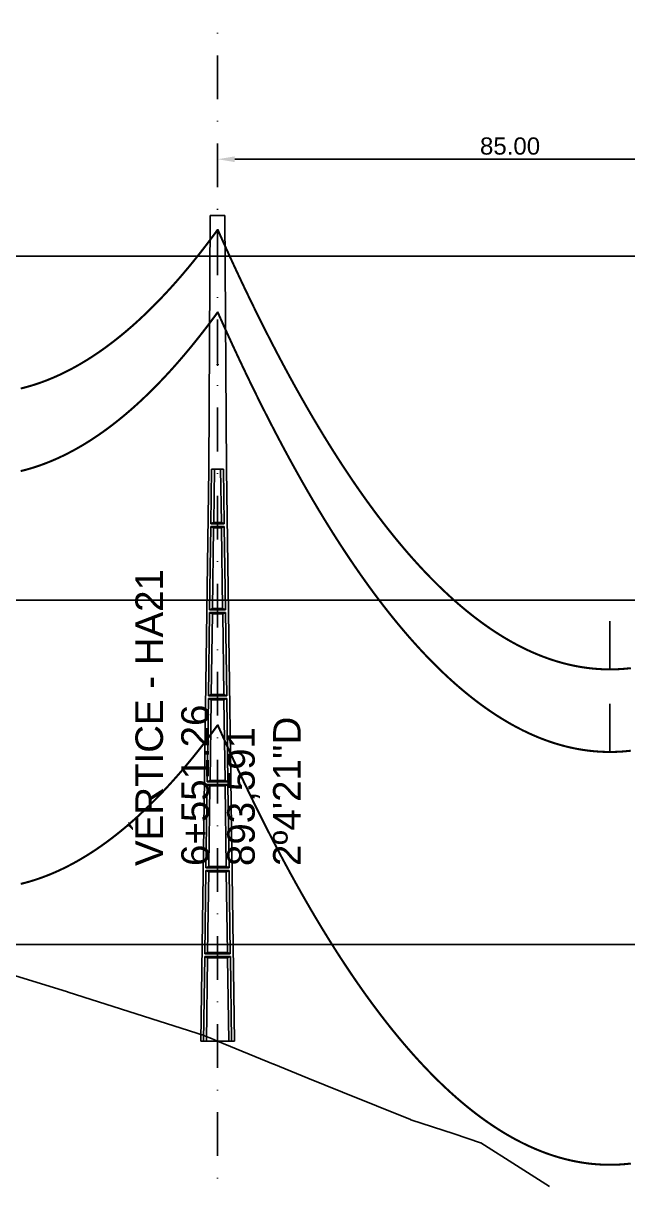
# Model space of a CAD drawing. Header units: metres. Extents: x -121 to 9872, y 3505 to 10721.
# Drawn here: x 6573 to 6660.8, y 8914.9 to 9083.9 of the extents above; entities that cross this region are included whole.
import ezdxf

# ---------------------------------------------------------------- set-up
doc = ezdxf.new("R2010")
doc.units = ezdxf.units.M
doc.header["$PDMODE"] = 2
doc.linetypes.add('DASHDOT', pattern=[25.4, 12.7, -6.35, 0, -6.35])
for name, color, linetype in [('CON-EOL- CA MAGNOLIA', 210, 'Continuous'), ('CON-EOL- PROJEÇÃO', 22, 'Continuous'), ('cotas', 7, 'Continuous'), ('Grade', 9, 'Continuous'), ('Ind.Rot', 8, 'DASHDOT'), ('Modelo_CotaTerreno_Perfil', 7, 'Continuous'), ('Perfil - Texto Geral', 7, 'Continuous'), ('POSTE DT', 7, 'Continuous')]:
    doc.layers.add(name, color=color, linetype=linetype)
doc.styles.add('Arial', font='arial.ttf')
doc.styles.get("Standard").update_dxf_attribs({"font": 'arial.ttf'})
doc.dimstyles.new('ISO-25', dxfattribs={"dimtxt": 2.5, "dimasz": 2.5, "dimexe": 1.25, "dimexo": 0.625, "dimtad": 1, "dimzin": 1, "dimtxsty": 'Standard', "dimcen": 2.5, "dimaunit": 1, "dimadec": 3, "dimazin": 3, "dimtfac": 1, "dimtmove": 0, "dimatfit": 3, "dimfxlon": 1, "dimarcsym": 0})

# ---------------------------------------------------------------- blocks, each defined once
blk = doc.blocks.new('*U1')
at = {"layer": 'POSTE DT', "extrusion": (0, 1, 0)}
for p, q in [((-3.31, 378.23), (-4.05, 262)), ((-3.31, 378.23), (3.31, 378.23)), ((3.31, 378.23), (4.06, 262)), ((-4.05, 262), (-7.72, 0)), ((-4.05, 262), (-4.05, 262)), ((-2.73, 262), (-3.08, 237.05)), ((-2.73, 262), (2.75, 262)), ((-1.42, 262), (-1.77, 237.57)), ((1.43, 262), (1.77, 237.57)), ((2.75, 262), (3.1, 237.05)), ((4.06, 262), (7.72, 0)), ((-3.1, 235.74), (-3.63, 197.65)), ((3.11, 235.73), (-3.1, 235.74)), ((3.1, 237.05), (-3.08, 237.05)), ((-1.8, 235.21), (-2.32, 198.19)), ((1.8, 235.21), (2.32, 198.19)), ((3.11, 235.73), (3.65, 197.65)), ((-3.65, 196.34), (-4.19, 158.25)), ((-2.35, 195.8), (-2.87, 158.8)), ((2.35, 195.8), (2.87, 158.8)), ((3.66, 196.34), (4.2, 158.25)), ((-4.21, 156.94), (-4.74, 118.85)), ((-2.9, 156.39), (-3.42, 119.41)), ((2.91, 156.39), (3.42, 119.41)), ((4.21, 156.94), (4.75, 118.85)), ((-4.76, 117.54), (-5.29, 79.45)), ((4.77, 117.54), (-4.76, 117.54)), ((4.75, 118.85), (-4.74, 118.85)), ((4.77, 117.54), (5.3, 79.45)), ((-3.46, 116.98), (-3.97, 80.02)), ((3.46, 116.98), (3.98, 80.02)), ((-5.31, 78.14), (-5.85, 40.06)), ((5.32, 78.14), (-5.31, 78.14)), ((5.3, 79.45), (-5.29, 79.45)), ((-4.01, 77.57), (-4.53, 40.63)), ((4.01, 77.57), (4.53, 40.63)), ((5.32, 78.14), (5.85, 40.06)), ((-5.86, 38.74), (-6.41, 0)), ((5.87, 38.74), (-5.86, 38.74)), ((5.85, 40.06), (-5.85, 40.06)), ((-4.56, 38.17), (-5.1, 0)), ((4.56, 38.17), (5.1, 0)), ((5.87, 38.74), (6.41, 0)), ((-6.41, 0), (-7.72, 0)), ((-5.1, 0), (-6.41, 0)), ((5.1, 0), (-5.1, 0)), ((6.41, 0), (5.1, 0)), ((7.72, 0), (6.41, 0))]:
    blk.add_line(p, q, dxfattribs=at)
at = {"layer": 'POSTE DT', "ltscale": 3}
for points in [[(-3.63, 197.65), (3.65, 197.65)], [(-3.65, 196.34), (3.66, 196.34)], [(-4.21, 156.94), (4.21, 156.94)], [(4.2, 158.25), (-4.19, 158.25)]]:
    blk.add_lwpolyline(points, dxfattribs=at)
at = {"layer": 'POSTE DT'}
for points, knots in [([(0.25, 309.94), (0.25, 309.93), (0.25, 309.93), (0.25, 309.92), (0.25, 309.91), (0.25, 309.9), (0.25, 309.89), (0.24, 309.85), (0.22, 309.82), (0.19, 309.77), (0.16, 309.74), (0.11, 309.71), (0.08, 309.7), (0.01, 309.68), (-0.02, 309.68), (-0.08, 309.7), (-0.11, 309.71), (-0.16, 309.74), (-0.18, 309.76), (-0.21, 309.8), (-0.22, 309.82), (-0.24, 309.85), (-0.24, 309.87), (-0.25, 309.89), (-0.25, 309.9), (-0.25, 309.92), (-0.25, 309.92), (-0.25, 309.93), (-0.25, 309.94), (-0.25, 309.95), (-0.25, 309.95), (-0.25, 309.96), (-0.25, 309.97), (-0.24, 310), (-0.23, 310.02), (-0.21, 310.07), (-0.2, 310.09), (-0.15, 310.14), (-0.13, 310.15), (-0.07, 310.18), (-0.03, 310.19), (0.03, 310.19), (0.06, 310.18), (0.12, 310.16), (0.14, 310.14), (0.18, 310.11), (0.2, 310.09), (0.21, 310.06), (0.22, 310.05), (0.23, 310.04), (0.24, 310.01), (0.24, 309.99), (0.25, 309.97), (0.25, 309.96), (0.25, 309.95), (0.25, 309.94), (0.25, 309.94), (0.25, 309.94), (0.25, 309.94)], [-54.728303, -54.728303, -54.728303, -54.728303, -54.309038, -54.309038, -53.647169, -53.647169, -52.532885, -52.532885, -48.86224, -48.86224, -45.282765, -45.282765, -41.52867, -41.52867, -37.867486, -37.867486, -34.454589, -34.454589, -31.301423, -31.301423, -28.48103, -28.48103, -26.961755, -26.961755, -25.7544, -25.7544, -25.136228, -25.136228, -24.64409, -24.64409, -24.094201, -24.094201, -23.191199, -23.191199, -20.494482, -20.494482, -17.342863, -17.342863, -13.645538, -13.645538, -9.835989, -9.835989, -6.296781, -6.296781, -3.005029, -3.005029, 0, 0, 0, 1.527594, 1.527594, 3.697216, 3.697216, 4.489727, 4.489727, 5.01438, 5.01438, 5.095313, 5.095313, 5.095313, 5.095313]), ([(-3.1, 235.74), (-2.88, 235.65), (-2.67, 235.56), (-2.23, 235.39), (-2.02, 235.3), (-1.8, 235.21)], [0.055576, 0.055576, 0.055576, 0.055576, 56.767409, 56.767409, 113.50757, 113.50757, 113.50757, 113.50757]), ([(-1.77, 237.57), (-1.99, 237.49), (-2.21, 237.4), (-2.64, 237.22), (-2.86, 237.14), (-3.08, 237.05)], [0, 0, 0, 0, 56.660495, 56.660495, 113.412826, 113.412826, 113.412826, 113.412826]), ([(-1.8, 235.21), (-1.2, 235.21), (-0.6, 235.21), (0.6, 235.21), (1.2, 235.21), (1.8, 235.21)], [0, 0, 0, 0, 68.567797, 68.567797, 137.136247, 137.136247, 137.136247, 137.136247]), ([(1.77, 237.57), (1.18, 237.57), (0.59, 237.57), (-0.59, 237.57), (-1.18, 237.57), (-1.77, 237.57)], [0, 0, 0, 0, 67.306894, 67.306894, 134.614447, 134.614447, 134.614447, 134.614447]), ([(3.1, 237.05), (2.87, 237.14), (2.65, 237.23), (2.21, 237.4), (1.99, 237.49), (1.77, 237.57)], [0, 0, 0, 0, 56.738948, 56.738948, 113.38731, 113.38731, 113.38731, 113.38731]), ([(1.8, 235.21), (2.02, 235.3), (2.24, 235.38), (2.68, 235.56), (2.89, 235.65), (3.11, 235.73)], [0, 0, 0, 0, 56.845349, 56.845349, 113.599799, 113.599799, 113.599799, 113.599799]), ([(-2.32, 198.19), (-2.54, 198.1), (-2.76, 198.01), (-3.2, 197.83), (-3.41, 197.74), (-3.63, 197.65)], [0, 0, 0, 0, 63.412073, 63.412073, 126.777421, 126.777421, 126.777421, 126.777421]), ([(2.32, 198.19), (1.55, 198.19), (0.77, 198.19), (-0.77, 198.19), (-1.55, 198.19), (-2.32, 198.19)], [0, 0, 0, 0, 88.31008, 88.31008, 176.620652, 176.620652, 176.620652, 176.620652]), ([(3.65, 197.65), (3.43, 197.74), (3.2, 197.83), (2.76, 198.01), (2.54, 198.1), (2.32, 198.19)], [0, 0, 0, 0, 63.488119, 63.488119, 126.880939, 126.880939, 126.880939, 126.880939]), ([(-3.65, 196.34), (-3.43, 196.25), (-3.22, 196.16), (-2.78, 195.98), (-2.57, 195.89), (-2.35, 195.8)], [0.054307, 0.054307, 0.054307, 0.054307, 63.527131, 63.527131, 127.063246, 127.063246, 127.063246, 127.063246]), ([(-2.35, 195.8), (-1.57, 195.8), (-0.78, 195.8), (0.79, 195.8), (1.57, 195.8), (2.35, 195.8)], [0, 0, 0, 0, 89.585713, 89.585713, 179.17191, 179.17191, 179.17191, 179.17191]), ([(2.35, 195.8), (2.57, 195.89), (2.79, 195.98), (3.23, 196.16), (3.45, 196.25), (3.66, 196.34)], [0, 0, 0, 0, 63.60246, 63.60246, 127.109696, 127.109696, 127.109696, 127.109696]), ([(-4.21, 156.94), (-3.99, 156.85), (-3.77, 156.75), (-3.34, 156.57), (-3.12, 156.48), (-2.9, 156.39)], [0.053423, 0.053423, 0.053423, 0.053423, 70.429742, 70.429742, 140.90167, 140.90167, 140.90167, 140.90167]), ([(-2.87, 158.8), (-3.09, 158.71), (-3.31, 158.62), (-3.75, 158.43), (-3.97, 158.34), (-4.19, 158.25)], [0, 0, 0, 0, 70.301707, 70.301707, 140.590947, 140.590947, 140.590947, 140.590947]), ([(-2.9, 156.39), (-1.94, 156.39), (-0.97, 156.39), (0.97, 156.39), (1.94, 156.39), (2.91, 156.39)], [0, 0, 0, 0, 110.60219, 110.60219, 221.20473, 221.20473, 221.20473, 221.20473]), ([(2.87, 158.8), (1.92, 158.8), (0.96, 158.8), (-0.96, 158.8), (-1.91, 158.8), (-2.87, 158.8)], [0, 0, 0, 0, 109.314454, 109.314454, 218.629264, 218.629264, 218.629264, 218.629264]), ([(4.2, 158.25), (3.98, 158.34), (3.76, 158.44), (3.31, 158.62), (3.09, 158.71), (2.87, 158.8)], [0, 0, 0, 0, 70.379198, 70.379198, 140.659718, 140.659718, 140.659718, 140.659718]), ([(2.91, 156.39), (3.12, 156.48), (3.34, 156.57), (3.78, 156.75), (4, 156.85), (4.21, 156.94)], [0, 0, 0, 0, 70.506649, 70.506649, 140.914701, 140.914701, 140.914701, 140.914701]), ([(-4.76, 117.54), (-4.54, 117.45), (-4.32, 117.35), (-3.89, 117.17), (-3.67, 117.07), (-3.46, 116.98)], [0.052784, 0.052784, 0.052784, 0.052784, 77.438432, 77.438432, 154.950301, 154.950301, 154.950301, 154.950301]), ([(-3.42, 119.41), (-3.64, 119.32), (-3.86, 119.23), (-4.3, 119.04), (-4.52, 118.95), (-4.74, 118.85)], [0, 0, 0, 0, 77.299547, 77.299547, 154.618634, 154.618634, 154.618634, 154.618634]), ([(3.42, 119.41), (2.28, 119.41), (1.14, 119.41), (-1.14, 119.41), (-2.28, 119.41), (-3.42, 119.41)], [0, 0, 0, 0, 130.319901, 130.319901, 260.640046, 260.640046, 260.640046, 260.640046]), ([(4.75, 118.85), (4.53, 118.95), (4.31, 119.04), (3.87, 119.23), (3.64, 119.32), (3.42, 119.41)], [0, 0, 0, 0, 77.381597, 77.381597, 154.66183, 154.66183, 154.66183, 154.66183]), ([(3.46, 116.98), (3.68, 117.07), (3.89, 117.17), (4.33, 117.35), (4.55, 117.45), (4.77, 117.54)], [0, 0, 0, 0, 77.520013, 77.520013, 154.938747, 154.938747, 154.938747, 154.938747]), ([(-3.46, 116.98), (-2.3, 116.98), (-1.15, 116.98), (1.15, 116.98), (2.31, 116.98), (3.46, 116.98)], [0, 0, 0, 0, 131.617604, 131.617604, 263.235447, 263.235447, 263.235447, 263.235447]), ([(-3.97, 80.02), (-4.19, 79.93), (-4.41, 79.83), (-4.85, 79.64), (-5.07, 79.55), (-5.29, 79.45)], [0, 0, 0, 0, 84.379671, 84.379671, 168.809376, 168.809376, 168.809376, 168.809376]), ([(3.98, 80.02), (2.65, 80.02), (1.33, 80.02), (-1.32, 80.02), (-2.65, 80.02), (-3.97, 80.02)], [0, 0, 0, 0, 151.326157, 151.326157, 302.652465, 302.652465, 302.652465, 302.652465]), ([(5.3, 79.45), (5.08, 79.55), (4.86, 79.64), (4.42, 79.83), (4.2, 79.93), (3.98, 80.02)], [0, 0, 0, 0, 84.46863, 84.46863, 168.833721, 168.833721, 168.833721, 168.833721]), ([(-5.31, 78.14), (-5.09, 78.05), (-4.88, 77.95), (-4.44, 77.76), (-4.23, 77.67), (-4.01, 77.57)], [0.052308, 0.052308, 0.052308, 0.052308, 84.527725, 84.527725, 169.158824, 169.158824, 169.158824, 169.158824]), ([(-4.01, 77.57), (-2.67, 77.57), (-1.34, 77.57), (1.34, 77.57), (2.67, 77.57), (4.01, 77.57)], [0, 0, 0, 0, 152.632212, 152.632212, 305.264569, 305.264569, 305.264569, 305.264569]), ([(4.01, 77.57), (4.23, 77.67), (4.45, 77.76), (4.88, 77.95), (5.1, 78.05), (5.32, 78.14)], [0, 0, 0, 0, 84.616316, 84.616316, 169.129178, 169.129178, 169.129178, 169.129178]), ([(-5.86, 38.74), (-5.65, 38.65), (-5.43, 38.55), (-5, 38.36), (-4.78, 38.26), (-4.56, 38.17)], [0.026524, 0.026524, 0.026524, 0.026524, 91.679563, 91.679563, 183.466041, 183.466041, 183.466041, 183.466041]), ([(-4.53, 40.63), (-4.75, 40.53), (-4.97, 40.44), (-5.41, 40.25), (-5.63, 40.15), (-5.85, 40.06)], [0, 0, 0, 0, 91.523648, 91.523648, 183.126775, 183.126775, 183.126775, 183.126775]), ([(-4.56, 38.17), (-3.04, 38.17), (-1.52, 38.17), (1.52, 38.17), (3.04, 38.17), (4.56, 38.17)], [0, 0, 0, 0, 173.646192, 173.646192, 347.292451, 347.292451, 347.292451, 347.292451]), ([(4.53, 40.63), (3.02, 40.63), (1.51, 40.63), (-1.51, 40.63), (-3.02, 40.63), (-4.53, 40.63)], [0, 0, 0, 0, 172.33304, 172.33304, 344.666151, 344.666151, 344.666151, 344.666151]), ([(5.85, 40.06), (5.63, 40.15), (5.41, 40.25), (4.97, 40.44), (4.75, 40.53), (4.53, 40.63)], [0, 0, 0, 0, 91.621326, 91.621326, 183.137324, 183.137324, 183.137324, 183.137324]), ([(4.56, 38.17), (4.78, 38.26), (5, 38.36), (5.43, 38.55), (5.65, 38.65), (5.87, 38.74)], [0, 0, 0, 0, 91.776928, 91.776928, 183.448614, 183.448614, 183.448614, 183.448614])]:
    blk.add_open_spline(points, degree=3, knots=knots, dxfattribs=at)
blk = doc.blocks.new('*D123')
at = {"layer": 'cotas', "color": 0, "lineweight": -2, "transparency": 16777216}
for p, q in [((6515.31, 9095.27), (6515.31, 9097.52)), ((6601.2, 9095.27), (6601.2, 9097.52)), ((6517.81, 9096.27), (6598.7, 9096.27))]:
    blk.add_line(p, q, dxfattribs=at)
at = {"layer": 'cotas', "color": 0, "transparency": 16777216}
for points in [[(6517.81, 9096.69), (6517.81, 9095.85), (6515.31, 9096.27)], [(6598.7, 9096.69), (6598.7, 9095.85), (6601.2, 9096.27)]]:
    blk.add_solid(points, dxfattribs=at)
at = {"layer": 'Defpoints', "color": 0, "transparency": 16777216}
for p in [(6601.2, 9096.27), (6515.31, 9083.87), (6601.2, 9055.93)]:
    blk.add_point(p, dxfattribs=at)
at = {"layer": 'cotas', "color": 0, "transparency": 16777216, "insert": (6558.25, 9098.17), "char_height": 2.5, "attachment_point": 5}
blk.add_mtext('85.95', dxfattribs=at)
blk = doc.blocks.new('*D124')
at = {"layer": 'cotas', "color": 0, "lineweight": -2, "transparency": 16777216}
for p, q in [((6601.2, 9063.11), (6601.2, 9065.36)), ((6686.2, 9063.11), (6686.2, 9065.36)), ((6603.7, 9064.11), (6683.7, 9064.11))]:
    blk.add_line(p, q, dxfattribs=at)
at = {"layer": 'cotas', "color": 0, "transparency": 16777216}
for points in [[(6603.7, 9064.52), (6603.7, 9063.69), (6601.2, 9064.11)], [(6683.7, 9064.52), (6683.7, 9063.69), (6686.2, 9064.11)]]:
    blk.add_solid(points, dxfattribs=at)
at = {"layer": 'Defpoints', "color": 0, "transparency": 16777216}
for p in [(6686.2, 9064.11), (6601.2, 9055.93), (6686.2, 9007.33)]:
    blk.add_point(p, dxfattribs=at)
at = {"layer": 'cotas', "color": 0, "transparency": 16777216, "insert": (6643.7, 9066.01), "char_height": 2.5, "attachment_point": 5}
blk.add_mtext('85.00', dxfattribs=at)

msp = doc.modelspace()

# ---------------------------------------------------------------- linework, layer by layer
at = {"layer": 'CON-EOL- CA MAGNOLIA'}
for p, q in [((6658.213, 8989.962), (6658.213, 8996.962)), ((6658.213, 8977.962), (6658.213, 8984.962)), ((6658.213, 8977.962), (6658.213, 8984.962))]:
    msp.add_line(p, q, dxfattribs=at)
at = {"layer": 'CON-EOL- CA MAGNOLIA', "const_width": 0.3}
for points in [[(6572.606, 9030.782), (6573.034, 9030.889), (6573.462, 9031.003), (6573.889, 9031.124), (6574.317, 9031.252), (6574.744, 9031.388), (6575.172, 9031.531), (6575.599, 9031.681), (6576.027, 9031.838), (6576.455, 9032.002), (6576.882, 9032.174), (6577.31, 9032.353), (6577.737, 9032.539), (6578.165, 9032.732), (6578.593, 9032.933), (6579.02, 9033.14), (6579.448, 9033.355), (6579.875, 9033.578), (6580.303, 9033.807), (6580.731, 9034.044), (6581.158, 9034.287), (6581.586, 9034.539), (6582.013, 9034.797), (6582.441, 9035.062), (6582.869, 9035.335), (6583.296, 9035.615), (6583.724, 9035.902), (6584.151, 9036.197), (6584.579, 9036.498), (6585.007, 9036.807), (6585.434, 9037.123), (6585.862, 9037.446), (6586.289, 9037.777), (6586.717, 9038.115), (6587.144, 9038.46), (6587.572, 9038.812), (6588, 9039.171), (6588.427, 9039.538), (6588.855, 9039.912), (6589.282, 9040.293), (6589.71, 9040.682), (6590.138, 9041.077), (6590.565, 9041.48), (6590.993, 9041.89), (6591.42, 9042.308), (6591.848, 9042.732), (6592.276, 9043.164), (6592.703, 9043.603), (6593.131, 9044.05), (6593.558, 9044.504), (6593.986, 9044.964), (6594.414, 9045.433), (6594.841, 9045.908), (6595.269, 9046.39), (6595.696, 9046.88), (6596.124, 9047.378), (6596.551, 9047.882), (6596.979, 9048.394), (6597.407, 9048.913), (6597.834, 9049.439), (6598.262, 9049.972), (6598.689, 9050.513), (6599.117, 9051.061), (6599.545, 9051.616), (6599.972, 9052.179), (6600.4, 9052.749), (6600.827, 9053.326), (6601.255, 9053.91)], [(6601.201, 9053.93), (6601.624, 9052.981), (6602.047, 9052.039), (6602.47, 9051.104), (6602.893, 9050.176), (6603.315, 9049.255), (6603.738, 9048.342), (6604.161, 9047.435), (6604.584, 9046.536), (6605.007, 9045.644), (6605.43, 9044.76), (6605.853, 9043.882), (6606.276, 9043.012), (6606.699, 9042.148), (6607.121, 9041.292), (6607.544, 9040.443), (6607.967, 9039.601), (6608.39, 9038.767), (6608.813, 9037.939), (6609.236, 9037.119), (6609.659, 9036.305), (6610.082, 9035.499), (6610.504, 9034.7), (6610.927, 9033.908), (6611.35, 9033.124), (6611.773, 9032.346), (6612.196, 9031.576), (6612.619, 9030.812), (6613.042, 9030.056), (6613.465, 9029.307), (6613.888, 9028.565), (6614.31, 9027.83), (6614.733, 9027.102), (6615.156, 9026.381), (6615.579, 9025.668), (6616.002, 9024.961), (6616.425, 9024.262), (6616.848, 9023.57), (6617.271, 9022.885), (6617.694, 9022.207), (6618.116, 9021.536), (6618.539, 9020.872), (6618.962, 9020.215), (6619.385, 9019.566), (6619.808, 9018.923), (6620.231, 9018.288), (6620.654, 9017.659), (6621.077, 9017.038), (6621.5, 9016.424), (6621.922, 9015.817), (6622.345, 9015.217), (6622.768, 9014.624), (6623.191, 9014.038), (6623.614, 9013.459), (6624.037, 9012.887), (6624.46, 9012.323), (6624.883, 9011.765), (6625.305, 9011.214), (6625.728, 9010.671), (6626.151, 9010.135), (6626.574, 9009.605), (6626.997, 9009.083), (6627.42, 9008.568), (6627.843, 9008.06), (6628.266, 9007.559), (6628.689, 9007.065), (6629.111, 9006.578), (6629.534, 9006.098), (6629.957, 9005.625), (6630.38, 9005.159), (6630.803, 9004.7), (6631.226, 9004.249), (6631.649, 9003.804), (6632.072, 9003.366), (6632.495, 9002.936), (6632.917, 9002.512), (6633.34, 9002.096), (6633.763, 9001.686), (6634.186, 9001.284), (6634.609, 9000.889), (6635.032, 9000.5), (6635.455, 9000.119), (6635.878, 8999.745), (6636.301, 8999.378), (6636.723, 8999.018), (6637.146, 8998.665), (6637.569, 8998.318), (6637.992, 8997.979), (6638.415, 8997.647), (6638.838, 8997.322), (6639.261, 8997.004), (6639.684, 8996.693), (6640.106, 8996.39), (6640.529, 8996.093), (6640.952, 8995.803), (6641.375, 8995.52), (6641.798, 8995.244), (6642.221, 8994.976), (6642.644, 8994.714), (6643.067, 8994.459), (6643.49, 8994.211), (6643.912, 8993.971), (6644.335, 8993.737), (6644.758, 8993.51), (6645.181, 8993.291), (6645.604, 8993.078), (6646.027, 8992.873), (6646.45, 8992.674), (6646.873, 8992.482), (6647.296, 8992.298), (6647.718, 8992.12), (6648.141, 8991.95), (6648.564, 8991.787), (6648.987, 8991.63), (6649.41, 8991.48), (6649.833, 8991.338), (6650.256, 8991.203), (6650.679, 8991.074), (6651.101, 8990.953), (6651.524, 8990.838), (6651.947, 8990.731), (6652.37, 8990.631), (6652.793, 8990.537), (6653.216, 8990.451), (6653.639, 8990.372), (6654.062, 8990.299), (6654.485, 8990.234), (6654.907, 8990.176), (6655.33, 8990.125), (6655.753, 8990.08), (6656.176, 8990.043), (6656.599, 8990.013), (6657.022, 8989.989), (6657.445, 8989.973), (6657.868, 8989.964), (6658.291, 8989.962), (6658.713, 8989.967), (6659.136, 8989.978), (6659.559, 8989.997), (6659.982, 8990.023), (6660.405, 8990.056), (6660.828, 8990.096), (6661.251, 8990.143)], [(6572.606, 9018.782), (6573.034, 9018.889), (6573.462, 9019.003), (6573.889, 9019.124), (6574.317, 9019.252), (6574.744, 9019.388), (6575.172, 9019.531), (6575.599, 9019.681), (6576.027, 9019.838), (6576.455, 9020.002), (6576.882, 9020.174), (6577.31, 9020.353), (6577.737, 9020.539), (6578.165, 9020.732), (6578.593, 9020.933), (6579.02, 9021.14), (6579.448, 9021.355), (6579.875, 9021.578), (6580.303, 9021.807), (6580.731, 9022.044), (6581.158, 9022.287), (6581.586, 9022.538), (6582.013, 9022.797), (6582.441, 9023.062), (6582.869, 9023.335), (6583.296, 9023.615), (6583.724, 9023.902), (6584.151, 9024.197), (6584.579, 9024.498), (6585.007, 9024.807), (6585.434, 9025.123), (6585.862, 9025.446), (6586.289, 9025.777), (6586.717, 9026.115), (6587.144, 9026.46), (6587.572, 9026.812), (6588, 9027.171), (6588.427, 9027.538), (6588.855, 9027.912), (6589.282, 9028.293), (6589.71, 9028.682), (6590.138, 9029.077), (6590.565, 9029.48), (6590.993, 9029.89), (6591.42, 9030.308), (6591.848, 9030.732), (6592.276, 9031.164), (6592.703, 9031.603), (6593.131, 9032.05), (6593.558, 9032.503), (6593.986, 9032.964), (6594.414, 9033.432), (6594.841, 9033.908), (6595.269, 9034.39), (6595.696, 9034.88), (6596.124, 9035.378), (6596.551, 9035.882), (6596.979, 9036.394), (6597.407, 9036.913), (6597.834, 9037.439), (6598.262, 9037.972), (6598.689, 9038.513), (6599.117, 9039.061), (6599.545, 9039.616), (6599.972, 9040.179), (6600.4, 9040.749), (6600.827, 9041.326), (6601.255, 9041.91)], [(6572.606, 9018.782), (6573.034, 9018.889), (6573.462, 9019.003), (6573.889, 9019.124), (6574.317, 9019.252), (6574.744, 9019.388), (6575.172, 9019.531), (6575.599, 9019.681), (6576.027, 9019.838), (6576.455, 9020.002), (6576.882, 9020.174), (6577.31, 9020.353), (6577.737, 9020.539), (6578.165, 9020.732), (6578.593, 9020.933), (6579.02, 9021.14), (6579.448, 9021.355), (6579.875, 9021.578), (6580.303, 9021.807), (6580.731, 9022.044), (6581.158, 9022.287), (6581.586, 9022.538), (6582.013, 9022.797), (6582.441, 9023.062), (6582.869, 9023.335), (6583.296, 9023.615), (6583.724, 9023.902), (6584.151, 9024.197), (6584.579, 9024.498), (6585.007, 9024.807), (6585.434, 9025.123), (6585.862, 9025.446), (6586.289, 9025.777), (6586.717, 9026.115), (6587.144, 9026.46), (6587.572, 9026.812), (6588, 9027.171), (6588.427, 9027.538), (6588.855, 9027.912), (6589.282, 9028.293), (6589.71, 9028.682), (6590.138, 9029.077), (6590.565, 9029.48), (6590.993, 9029.89), (6591.42, 9030.308), (6591.848, 9030.732), (6592.276, 9031.164), (6592.703, 9031.603), (6593.131, 9032.05), (6593.558, 9032.504), (6593.986, 9032.964), (6594.414, 9033.433), (6594.841, 9033.908), (6595.269, 9034.39), (6595.696, 9034.88), (6596.124, 9035.378), (6596.551, 9035.882), (6596.979, 9036.394), (6597.407, 9036.913), (6597.834, 9037.439), (6598.262, 9037.972), (6598.689, 9038.513), (6599.117, 9039.061), (6599.545, 9039.616), (6599.972, 9040.179), (6600.4, 9040.749), (6600.827, 9041.326), (6601.255, 9041.91)], [(6601.201, 9041.93), (6601.624, 9040.981), (6602.047, 9040.039), (6602.47, 9039.104), (6602.893, 9038.176), (6603.315, 9037.255), (6603.738, 9036.342), (6604.161, 9035.435), (6604.584, 9034.536), (6605.007, 9033.644), (6605.43, 9032.76), (6605.853, 9031.882), (6606.276, 9031.012), (6606.699, 9030.148), (6607.121, 9029.292), (6607.544, 9028.443), (6607.967, 9027.601), (6608.39, 9026.767), (6608.813, 9025.939), (6609.236, 9025.119), (6609.659, 9024.305), (6610.082, 9023.499), (6610.504, 9022.7), (6610.927, 9021.908), (6611.35, 9021.124), (6611.773, 9020.346), (6612.196, 9019.576), (6612.619, 9018.812), (6613.042, 9018.056), (6613.465, 9017.307), (6613.888, 9016.565), (6614.31, 9015.83), (6614.733, 9015.102), (6615.156, 9014.381), (6615.579, 9013.668), (6616.002, 9012.961), (6616.425, 9012.262), (6616.848, 9011.57), (6617.271, 9010.885), (6617.694, 9010.207), (6618.116, 9009.536), (6618.539, 9008.872), (6618.962, 9008.215), (6619.385, 9007.566), (6619.808, 9006.923), (6620.231, 9006.288), (6620.654, 9005.659), (6621.077, 9005.038), (6621.5, 9004.424), (6621.922, 9003.817), (6622.345, 9003.217), (6622.768, 9002.624), (6623.191, 9002.038), (6623.614, 9001.459), (6624.037, 9000.887), (6624.46, 9000.323), (6624.883, 8999.765), (6625.305, 8999.214), (6625.728, 8998.671), (6626.151, 8998.135), (6626.574, 8997.605), (6626.997, 8997.083), (6627.42, 8996.568), (6627.843, 8996.06), (6628.266, 8995.559), (6628.689, 8995.065), (6629.111, 8994.578), (6629.534, 8994.098), (6629.957, 8993.625), (6630.38, 8993.159), (6630.803, 8992.7), (6631.226, 8992.249), (6631.649, 8991.804), (6632.072, 8991.366), (6632.495, 8990.936), (6632.917, 8990.512), (6633.34, 8990.096), (6633.763, 8989.686), (6634.186, 8989.284), (6634.609, 8988.889), (6635.032, 8988.5), (6635.455, 8988.119), (6635.878, 8987.745), (6636.301, 8987.378), (6636.723, 8987.018), (6637.146, 8986.664), (6637.569, 8986.318), (6637.992, 8985.979), (6638.415, 8985.647), (6638.838, 8985.322), (6639.261, 8985.004), (6639.684, 8984.693), (6640.106, 8984.39), (6640.529, 8984.093), (6640.952, 8983.803), (6641.375, 8983.52), (6641.798, 8983.244), (6642.221, 8982.975), (6642.644, 8982.714), (6643.067, 8982.459), (6643.49, 8982.211), (6643.912, 8981.971), (6644.335, 8981.737), (6644.758, 8981.51), (6645.181, 8981.291), (6645.604, 8981.078), (6646.027, 8980.873), (6646.45, 8980.674), (6646.873, 8980.482), (6647.296, 8980.298), (6647.718, 8980.12), (6648.141, 8979.95), (6648.564, 8979.786), (6648.987, 8979.63), (6649.41, 8979.481), (6649.833, 8979.338), (6650.256, 8979.203), (6650.679, 8979.074), (6651.101, 8978.953), (6651.524, 8978.838), (6651.947, 8978.731), (6652.37, 8978.631), (6652.793, 8978.537), (6653.216, 8978.451), (6653.639, 8978.372), (6654.062, 8978.299), (6654.485, 8978.234), (6654.907, 8978.176), (6655.33, 8978.125), (6655.753, 8978.08), (6656.176, 8978.043), (6656.599, 8978.013), (6657.022, 8977.99), (6657.445, 8977.973), (6657.868, 8977.964), (6658.291, 8977.962), (6658.713, 8977.967), (6659.136, 8977.978), (6659.559, 8977.997), (6659.982, 8978.023), (6660.405, 8978.056), (6660.828, 8978.096), (6661.251, 8978.143)], [(6601.201, 9041.93), (6601.624, 9040.981), (6602.047, 9040.039), (6602.47, 9039.104), (6602.893, 9038.176), (6603.315, 9037.255), (6603.738, 9036.342), (6604.161, 9035.435), (6604.584, 9034.536), (6605.007, 9033.644), (6605.43, 9032.76), (6605.853, 9031.882), (6606.276, 9031.012), (6606.699, 9030.148), (6607.121, 9029.292), (6607.544, 9028.443), (6607.967, 9027.601), (6608.39, 9026.767), (6608.813, 9025.939), (6609.236, 9025.119), (6609.659, 9024.305), (6610.082, 9023.499), (6610.504, 9022.7), (6610.927, 9021.908), (6611.35, 9021.124), (6611.773, 9020.346), (6612.196, 9019.576), (6612.619, 9018.812), (6613.042, 9018.056), (6613.465, 9017.307), (6613.888, 9016.565), (6614.31, 9015.83), (6614.733, 9015.102), (6615.156, 9014.381), (6615.579, 9013.668), (6616.002, 9012.961), (6616.425, 9012.262), (6616.848, 9011.57), (6617.271, 9010.885), (6617.694, 9010.207), (6618.116, 9009.536), (6618.539, 9008.872), (6618.962, 9008.215), (6619.385, 9007.566), (6619.808, 9006.923), (6620.231, 9006.288), (6620.654, 9005.659), (6621.077, 9005.038), (6621.5, 9004.424), (6621.922, 9003.817), (6622.345, 9003.217), (6622.768, 9002.624), (6623.191, 9002.038), (6623.614, 9001.459), (6624.037, 9000.887), (6624.46, 9000.323), (6624.883, 8999.765), (6625.305, 8999.214), (6625.728, 8998.671), (6626.151, 8998.135), (6626.574, 8997.605), (6626.997, 8997.083), (6627.42, 8996.568), (6627.843, 8996.06), (6628.266, 8995.559), (6628.689, 8995.065), (6629.111, 8994.578), (6629.534, 8994.098), (6629.957, 8993.625), (6630.38, 8993.159), (6630.803, 8992.7), (6631.226, 8992.249), (6631.649, 8991.804), (6632.072, 8991.366), (6632.495, 8990.936), (6632.917, 8990.512), (6633.34, 8990.096), (6633.763, 8989.686), (6634.186, 8989.284), (6634.609, 8988.889), (6635.032, 8988.5), (6635.455, 8988.119), (6635.878, 8987.745), (6636.301, 8987.378), (6636.723, 8987.018), (6637.146, 8986.665), (6637.569, 8986.318), (6637.992, 8985.979), (6638.415, 8985.647), (6638.838, 8985.322), (6639.261, 8985.004), (6639.684, 8984.693), (6640.106, 8984.39), (6640.529, 8984.093), (6640.952, 8983.803), (6641.375, 8983.52), (6641.798, 8983.244), (6642.221, 8982.976), (6642.644, 8982.714), (6643.067, 8982.459), (6643.49, 8982.211), (6643.912, 8981.971), (6644.335, 8981.737), (6644.758, 8981.51), (6645.181, 8981.291), (6645.604, 8981.078), (6646.027, 8980.873), (6646.45, 8980.674), (6646.873, 8980.483), (6647.296, 8980.298), (6647.718, 8980.12), (6648.141, 8979.95), (6648.564, 8979.787), (6648.987, 8979.63), (6649.41, 8979.48), (6649.833, 8979.338), (6650.256, 8979.203), (6650.679, 8979.074), (6651.101, 8978.953), (6651.524, 8978.838), (6651.947, 8978.731), (6652.37, 8978.631), (6652.793, 8978.537), (6653.216, 8978.451), (6653.639, 8978.372), (6654.062, 8978.299), (6654.485, 8978.234), (6654.907, 8978.176), (6655.33, 8978.125), (6655.753, 8978.08), (6656.176, 8978.043), (6656.599, 8978.013), (6657.022, 8977.989), (6657.445, 8977.973), (6657.868, 8977.964), (6658.291, 8977.962), (6658.713, 8977.967), (6659.136, 8977.978), (6659.559, 8977.997), (6659.982, 8978.023), (6660.405, 8978.056), (6660.828, 8978.096), (6661.251, 8978.143)]]:
    msp.add_lwpolyline(points, dxfattribs=at)
at = {"layer": 'CON-EOL- PROJEÇÃO', "const_width": 0.3}
for points in [[(6572.606, 8958.782), (6573.034, 8958.889), (6573.462, 8959.003), (6573.889, 8959.124), (6574.317, 8959.252), (6574.744, 8959.388), (6575.172, 8959.531), (6575.599, 8959.681), (6576.027, 8959.838), (6576.455, 8960.002), (6576.882, 8960.174), (6577.31, 8960.353), (6577.737, 8960.539), (6578.165, 8960.732), (6578.593, 8960.933), (6579.02, 8961.14), (6579.448, 8961.355), (6579.875, 8961.578), (6580.303, 8961.807), (6580.731, 8962.044), (6581.158, 8962.287), (6581.586, 8962.539), (6582.013, 8962.797), (6582.441, 8963.062), (6582.869, 8963.335), (6583.296, 8963.615), (6583.724, 8963.902), (6584.151, 8964.196), (6584.579, 8964.498), (6585.007, 8964.807), (6585.434, 8965.123), (6585.862, 8965.446), (6586.289, 8965.777), (6586.717, 8966.115), (6587.144, 8966.46), (6587.572, 8966.812), (6588, 8967.171), (6588.427, 8967.538), (6588.855, 8967.912), (6589.282, 8968.293), (6589.71, 8968.682), (6590.138, 8969.077), (6590.565, 8969.48), (6590.993, 8969.89), (6591.42, 8970.308), (6591.848, 8970.732), (6592.276, 8971.164), (6592.703, 8971.603), (6593.131, 8972.05), (6593.558, 8972.504), (6593.986, 8972.964), (6594.414, 8973.433), (6594.841, 8973.908), (6595.269, 8974.39), (6595.696, 8974.88), (6596.124, 8975.378), (6596.551, 8975.882), (6596.979, 8976.394), (6597.407, 8976.913), (6597.834, 8977.439), (6598.262, 8977.972), (6598.689, 8978.513), (6599.117, 8979.061), (6599.545, 8979.616), (6599.972, 8980.179), (6600.4, 8980.749), (6600.827, 8981.326), (6601.255, 8981.91)], [(6601.201, 8981.93), (6601.624, 8980.981), (6602.047, 8980.039), (6602.47, 8979.104), (6602.893, 8978.176), (6603.315, 8977.255), (6603.738, 8976.342), (6604.161, 8975.436), (6604.584, 8974.536), (6605.007, 8973.644), (6605.43, 8972.76), (6605.853, 8971.882), (6606.276, 8971.012), (6606.699, 8970.148), (6607.121, 8969.292), (6607.544, 8968.443), (6607.967, 8967.601), (6608.39, 8966.767), (6608.813, 8965.939), (6609.236, 8965.119), (6609.659, 8964.305), (6610.082, 8963.499), (6610.504, 8962.7), (6610.927, 8961.908), (6611.35, 8961.124), (6611.773, 8960.346), (6612.196, 8959.576), (6612.619, 8958.812), (6613.042, 8958.056), (6613.465, 8957.307), (6613.888, 8956.565), (6614.31, 8955.83), (6614.733, 8955.102), (6615.156, 8954.381), (6615.579, 8953.668), (6616.002, 8952.961), (6616.425, 8952.262), (6616.848, 8951.57), (6617.271, 8950.885), (6617.694, 8950.207), (6618.116, 8949.536), (6618.539, 8948.872), (6618.962, 8948.215), (6619.385, 8947.566), (6619.808, 8946.923), (6620.231, 8946.288), (6620.654, 8945.659), (6621.077, 8945.038), (6621.5, 8944.424), (6621.922, 8943.817), (6622.345, 8943.217), (6622.768, 8942.624), (6623.191, 8942.038), (6623.614, 8941.459), (6624.037, 8940.887), (6624.46, 8940.323), (6624.883, 8939.765), (6625.305, 8939.214), (6625.728, 8938.671), (6626.151, 8938.135), (6626.574, 8937.605), (6626.997, 8937.083), (6627.42, 8936.568), (6627.843, 8936.06), (6628.266, 8935.559), (6628.689, 8935.065), (6629.111, 8934.578), (6629.534, 8934.098), (6629.957, 8933.625), (6630.38, 8933.159), (6630.803, 8932.7), (6631.226, 8932.249), (6631.649, 8931.804), (6632.072, 8931.366), (6632.495, 8930.936), (6632.917, 8930.512), (6633.34, 8930.096), (6633.763, 8929.686), (6634.186, 8929.284), (6634.609, 8928.889), (6635.032, 8928.5), (6635.455, 8928.119), (6635.878, 8927.745), (6636.301, 8927.378), (6636.723, 8927.018), (6637.146, 8926.665), (6637.569, 8926.318), (6637.992, 8925.979), (6638.415, 8925.647), (6638.838, 8925.322), (6639.261, 8925.004), (6639.684, 8924.693), (6640.106, 8924.39), (6640.529, 8924.093), (6640.952, 8923.803), (6641.375, 8923.52), (6641.798, 8923.244), (6642.221, 8922.976), (6642.644, 8922.714), (6643.067, 8922.459), (6643.49, 8922.211), (6643.912, 8921.971), (6644.335, 8921.737), (6644.758, 8921.51), (6645.181, 8921.291), (6645.604, 8921.078), (6646.027, 8920.873), (6646.45, 8920.674), (6646.873, 8920.483), (6647.296, 8920.298), (6647.718, 8920.12), (6648.141, 8919.95), (6648.564, 8919.787), (6648.987, 8919.63), (6649.41, 8919.48), (6649.833, 8919.338), (6650.256, 8919.203), (6650.679, 8919.074), (6651.101, 8918.953), (6651.524, 8918.838), (6651.947, 8918.731), (6652.37, 8918.631), (6652.793, 8918.537), (6653.216, 8918.451), (6653.639, 8918.372), (6654.062, 8918.299), (6654.485, 8918.234), (6654.907, 8918.176), (6655.33, 8918.125), (6655.753, 8918.08), (6656.176, 8918.043), (6656.599, 8918.013), (6657.022, 8917.989), (6657.445, 8917.973), (6657.868, 8917.964), (6658.291, 8917.962), (6658.713, 8917.967), (6659.136, 8917.978), (6659.559, 8917.997), (6659.982, 8918.023), (6660.405, 8918.056), (6660.828, 8918.096), (6661.251, 8918.143)]]:
    msp.add_lwpolyline(points, dxfattribs=at)
at = {"layer": 'Grade'}
for points in [[(0, 9050), (9859.453, 9050)], [(0, 9000), (9859.453, 9000)], [(0, 8950), (9859.453, 8950)]]:
    msp.add_lwpolyline(points, dxfattribs=at)
at = {"layer": 'Ind.Rot', "linetype": 'DASHDOT', "ltscale": 0.5}
msp.add_lwpolyline([(6601.201, 10500), (6601.201, 8300)], dxfattribs=at)
at = {"layer": 'Modelo_CotaTerreno_Perfil', "linetype": 'Continuous', "lineweight": -3}
msp.add_lwpolyline([(6569.294, 8946.177), (6579.257, 8943.142), (6579.404, 8943.082), (6579.428, 8943.082), (6579.499, 8943.052), (6589.363, 8939.898), (6599.266, 8936.728), (6599.302, 8936.72), (6599.314, 8936.712), (6600.321, 8936.298), (6601.201, 8935.934), (6609.332, 8932.599), (6609.343, 8932.595), (6609.376, 8932.583), (6614.311, 8930.565), (6619.354, 8928.503), (6629.213, 8924.537), (6629.281, 8924.52), (6629.302, 8924.507), (6635.576, 8922.444), (6639.401, 8921.171), (6639.414, 8921.159), (6639.454, 8921.14), (6644.628, 8917.858), (6649.414, 8914.811)], dxfattribs=at)

# ---------------------------------------------------------------- block references
at = {"layer": 'POSTE DT', "xscale": 0.3172702451939489, "yscale": 0.3172702451939489, "zscale": 0.3172702451939489}
msp.add_blockref('*U1', (6601.201, 8935.93), dxfattribs=at)

# ---------------------------------------------------------------- texts
at = {"layer": 'Perfil - Texto Geral', "linetype": 'ByBlock', "insert": (6601.271, 8961.384), "char_height": 4, "width": 43.81409, "attachment_point": 4, "rotation": 90, "style": 'Arial'}
msp.add_mtext("VÉRTICE - HA21\\P6+551.26\\P893,591\\P2º4'21''D", dxfattribs=at)

# ---------------------------------------------------------------- dimensions: what is measured, and where the dimension line sits
at = {"layer": 'cotas'}
dim = msp.add_linear_dim(base=(6601.201, 9096.269), p1=(6515.309, 9083.87), p2=(6601.201, 9055.93), text='85.95', dimstyle='ISO-25', dxfattribs=at)
dim.commit()
dim.dimension.update_dxf_attribs({"geometry": '*D123', "text_midpoint": (6558.255, 9098.17)})
dim = msp.add_linear_dim(base=(6686.201, 9064.108), p1=(6601.201, 9055.93), p2=(6686.201, 9007.33), dimstyle='ISO-25', dxfattribs=at)
dim.commit()
dim.dimension.update_dxf_attribs({"geometry": '*D124', "text_midpoint": (6643.701, 9066.01)})

doc.saveas('drawing.dxf')
